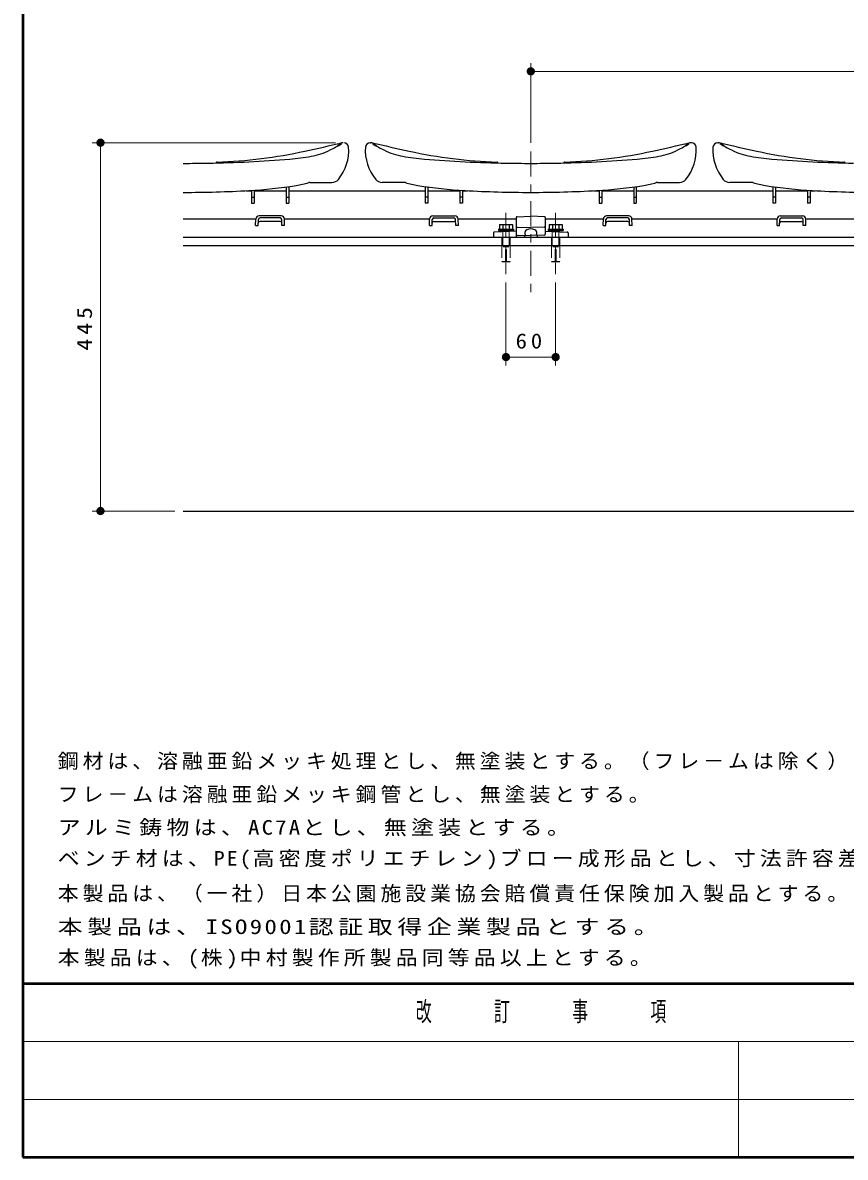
# Model space of a CAD drawing. Units: millimetres on the paper, scale 1:10. Extents: x -508 to 0, y 0 to 257.
# Drawn here: x -365 to -265.6, y 0 to 137.1 of the extents above; entities that cross this region are included whole.
import ezdxf

# ---------------------------------------------------------------- set-up
doc = ezdxf.new("R2010")
doc.units = ezdxf.units.MM
for name, pattern in [('USER1', [4.5, 2.5, -2]), ('USER2', [6, 3, -1, 1, -1]), ('USER3', [8, 3, -1, 1, -1, 1, -1])]:
    doc.linetypes.add(name, pattern=pattern)
doc.layers.add('LY_1', color=4, linetype='Continuous', lineweight=25)
doc.layers.add('LY_3', color=7, linetype='Continuous', lineweight=13)
doc.styles.add('ＭＳ ゴシック', font='')
doc.styles.get('ＭＳ ゴシック').set_extended_font_data('MS Gothic')

# ---------------------------------------------------------------- blocks, each defined once
blk = doc.blocks.new('filled_dot')
at = {"color": 0, "linetype": 'Continuous', "lineweight": -2, "const_width": 1.25}
blk.add_lwpolyline([(-0.625, 0, 1), (0.625, 0, 1)], format="xyb", close=True, dxfattribs=at)

msp = doc.modelspace()

# ---------------------------------------------------------------- linework, layer by layer
at = {"layer": 'LY_1', "color": 7, "lineweight": 13}
for p, q in [((-303.6, 122.572), (-303.6, 132.199)), ((-303.6, 131.199), (-177.6, 131.199)), ((-327.191, 122.578), (-356.6, 122.578)), ((-355.6, 78.078), (-355.6, 122.578)), ((-306.6, 105.678), (-306.6, 95.678)), ((-300.6, 105.678), (-300.6, 95.678)), ((-300.6, 96.678), (-306.6, 96.678)), ((-346.6, 78.078), (-356.6, 78.078))]:
    msp.add_line(p, q, dxfattribs=at)
at = {"layer": 'LY_1'}
for p, q in [((-323.017, 122.578), (-322.935, 122.58)), ((-284.182, 122.578), (-284.265, 122.58)), ((-281.017, 122.578), (-280.935, 122.58)), ((-330.295, 117.778), (-327.631, 117.778)), ((-318.905, 117.778), (-321.569, 117.778)), ((-288.295, 117.778), (-285.631, 117.778)), ((-276.905, 117.778), (-279.569, 117.778)), ((-308.1, 111.178), (-299.1, 111.178)), ((-304.35, 111.4), (-304.35, 111.178)), ((-302.85, 111.4), (-302.85, 111.178))]:
    msp.add_line(p, q, dxfattribs=at)
at = {"layer": 'LY_1', "color": 7, "linetype": 'USER2', "lineweight": 13}
for p, q in [((-303.6, 121.512), (-303.6, 103.812)), ((-306.6, 114.099), (-306.6, 106.678)), ((-300.6, 114.099), (-300.6, 106.678))]:
    msp.add_line(p, q, dxfattribs=at)
at = {"layer": 'LY_1', "color": 7}
for p, q in [((-337.98, 116.778), (-337.35, 116.778)), ((-337.35, 116.813), (-337.35, 115.278)), ((-337.03, 116.833), (-337.03, 115.278)), ((-337.03, 116.778), (-333.17, 116.778)), ((-333.17, 117.158), (-333.17, 115.278)), ((-332.85, 117.178), (-332.85, 115.278)), ((-332.85, 116.778), (-316.35, 116.778)), ((-316.35, 117.178), (-316.35, 115.278)), ((-316.03, 117.158), (-316.03, 115.278)), ((-316.03, 116.778), (-312.17, 116.778)), ((-312.17, 116.833), (-312.17, 115.278)), ((-311.85, 116.813), (-311.85, 115.278)), ((-311.85, 116.778), (-311.231, 116.778)), ((-295.968, 116.778), (-295.35, 116.778)), ((-295.35, 116.813), (-295.35, 115.278)), ((-295.03, 116.833), (-295.03, 115.278)), ((-295.03, 116.778), (-291.17, 116.778)), ((-291.17, 117.158), (-291.17, 115.278)), ((-290.85, 117.178), (-290.85, 115.278)), ((-290.85, 116.778), (-274.35, 116.778)), ((-274.35, 117.178), (-274.35, 115.278)), ((-274.03, 117.158), (-274.03, 115.278)), ((-274.03, 116.778), (-270.17, 116.778)), ((-270.17, 116.833), (-270.17, 115.278)), ((-269.85, 116.813), (-269.85, 115.278)), ((-269.85, 116.778), (-269.231, 116.778)), ((-337.35, 115.978), (-337.03, 115.978)), ((-337.35, 115.278), (-337.03, 115.278)), ((-333.17, 115.978), (-332.85, 115.978)), ((-333.17, 115.278), (-332.85, 115.278)), ((-316.03, 115.978), (-316.35, 115.978)), ((-316.03, 115.278), (-316.35, 115.278)), ((-311.85, 115.978), (-312.17, 115.978)), ((-311.85, 115.278), (-312.17, 115.278)), ((-295.35, 115.978), (-295.03, 115.978)), ((-295.35, 115.278), (-295.03, 115.278)), ((-291.17, 115.978), (-290.85, 115.978)), ((-291.17, 115.278), (-290.85, 115.278)), ((-274.03, 115.978), (-274.35, 115.978)), ((-274.03, 115.278), (-274.35, 115.278)), ((-269.85, 115.978), (-270.17, 115.978)), ((-269.85, 115.278), (-270.17, 115.278)), ((-345.6, 113.378), (-336.833, 113.378)), ((-336.855, 112.558), (-336.534, 112.558)), ((-336.854, 112.566), (-336.834, 113.378)), ((-336.534, 112.558), (-336.516, 113.297)), ((-333.774, 113.743), (-336.435, 113.743)), ((-333.882, 113.058), (-336.327, 113.058)), ((-333.893, 113.492), (-336.316, 113.492)), ((-333.675, 112.558), (-333.693, 113.297)), ((-333.355, 112.558), (-333.675, 112.558)), ((-333.376, 113.378), (-315.828, 113.378)), ((-333.355, 112.566), (-333.375, 113.378)), ((-315.85, 112.566), (-315.829, 113.378)), ((-315.85, 112.558), (-315.53, 112.558)), ((-315.53, 112.558), (-315.511, 113.297)), ((-315.43, 113.743), (-312.77, 113.743)), ((-315.322, 113.058), (-312.877, 113.058)), ((-315.311, 113.492), (-312.888, 113.492)), ((-312.67, 112.558), (-312.688, 113.297)), ((-312.35, 112.558), (-312.67, 112.558)), ((-312.371, 113.378), (-305.35, 113.378)), ((-312.35, 112.566), (-312.37, 113.378)), ((-301.85, 113.378), (-294.833, 113.378)), ((-294.855, 112.558), (-294.534, 112.558)), ((-294.854, 112.566), (-294.834, 113.378)), ((-294.534, 112.558), (-294.516, 113.297)), ((-291.774, 113.743), (-294.435, 113.743)), ((-291.882, 113.058), (-294.327, 113.058)), ((-291.893, 113.492), (-294.316, 113.492)), ((-291.675, 112.558), (-291.693, 113.297)), ((-291.355, 112.558), (-291.675, 112.558)), ((-291.376, 113.378), (-273.828, 113.378)), ((-291.355, 112.566), (-291.375, 113.378)), ((-273.85, 112.566), (-273.829, 113.378)), ((-273.85, 112.558), (-273.53, 112.558)), ((-273.53, 112.558), (-273.511, 113.297)), ((-273.43, 113.743), (-270.77, 113.743)), ((-273.322, 113.058), (-270.877, 113.058)), ((-273.311, 113.492), (-270.888, 113.492)), ((-270.67, 112.558), (-270.688, 113.297)), ((-270.35, 112.558), (-270.67, 112.558)), ((-270.371, 113.378), (-252.833, 113.378)), ((-270.35, 112.566), (-270.37, 113.378)), ((-345.6, 111.178), (-156.8, 111.178)), ((-345.6, 110.178), (-156.8, 110.178)), ((-345.6, 78.078), (-156.8, 78.078))]:
    msp.add_line(p, q, dxfattribs=at)
at = {"layer": 'LY_1', "color": 2}
for p, q in [((-307.39, 112.688), (-305.81, 112.688)), ((-307.39, 112.688), (-307.39, 112.138)), ((-306.995, 112.688), (-306.995, 112.138)), ((-306.205, 112.688), (-306.205, 112.138)), ((-305.81, 112.688), (-305.81, 112.138)), ((-301.39, 112.688), (-299.81, 112.688)), ((-301.39, 112.688), (-301.39, 112.138)), ((-300.995, 112.688), (-300.995, 112.138)), ((-300.205, 112.688), (-300.205, 112.138)), ((-299.81, 112.688), (-299.81, 112.138)), ((-307.5, 112.138), (-307.5, 111.978)), ((-307.5, 112.138), (-305.7, 112.138)), ((-307.5, 111.978), (-305.7, 111.978)), ((-305.7, 112.138), (-305.7, 111.978)), ((-301.5, 112.138), (-301.5, 111.978)), ((-301.5, 112.138), (-299.7, 112.138)), ((-301.5, 111.978), (-299.7, 111.978)), ((-299.7, 112.138), (-299.7, 111.978))]:
    msp.add_line(p, q, dxfattribs=at)
at = {"layer": 'LY_1', "color": 140}
for p, q in [((-305.35, 113.54), (-305.35, 111.178)), ((-305.253, 113.639), (-303.6, 113.686)), ((-301.947, 113.639), (-303.6, 113.686)), ((-301.85, 113.539), (-301.85, 111.526)), ((-308.1, 111.683), (-308.1, 111.178)), ((-305.35, 111.901), (-308.004, 111.783)), ((-305.253, 112.376), (-303.6, 112.328)), ((-305.253, 111.426), (-303.6, 111.378)), ((-301.947, 112.376), (-303.6, 112.328)), ((-301.947, 111.426), (-303.6, 111.378)), ((-301.85, 111.901), (-299.195, 111.783)), ((-299.1, 111.683), (-299.1, 111.178))]:
    msp.add_line(p, q, dxfattribs=at)
at = {"layer": 'LY_1', "color": 2, "linetype": 'USER1', "lineweight": 13}
for p, q in [((-307.1, 111.178), (-306.1, 111.178)), ((-307.1, 111.178), (-307.1, 108.228)), ((-307, 112.138), (-307, 110.138)), ((-306.2, 112.138), (-306.2, 110.138)), ((-306.1, 111.178), (-306.1, 108.228)), ((-301.1, 111.178), (-300.1, 111.178)), ((-301.1, 111.178), (-301.1, 108.228)), ((-301, 112.138), (-301, 110.138)), ((-300.2, 112.138), (-300.2, 110.138)), ((-300.1, 111.178), (-300.1, 108.228)), ((-307, 110.138), (-306.2, 110.138)), ((-306.65, 109.678), (-306.65, 108.178)), ((-306.65, 109.678), (-306.55, 109.678)), ((-306.55, 109.678), (-306.55, 108.178)), ((-301, 110.138), (-300.2, 110.138)), ((-300.65, 109.678), (-300.65, 108.178)), ((-300.65, 109.678), (-300.55, 109.678)), ((-300.55, 109.678), (-300.55, 108.178)), ((-307.05, 108.178), (-307.1, 108.228)), ((-307.1, 108.228), (-306.65, 108.228)), ((-307.05, 108.178), (-306.65, 108.178)), ((-306.1, 108.228), (-306.55, 108.228)), ((-306.15, 108.178), (-306.55, 108.178)), ((-306.15, 108.178), (-306.1, 108.228)), ((-301.05, 108.178), (-301.1, 108.228)), ((-301.1, 108.228), (-300.65, 108.228)), ((-301.05, 108.178), (-300.65, 108.178)), ((-300.1, 108.228), (-300.55, 108.228)), ((-300.15, 108.178), (-300.55, 108.178)), ((-300.15, 108.178), (-300.1, 108.228))]:
    msp.add_line(p, q, dxfattribs=at)
at = {"layer": 'LY_1', "color": 7, "linetype": 'USER3', "lineweight": 13}
for p, q in [((-306.932, 109.978), (-306.267, 109.978)), ((-300.932, 109.978), (-300.267, 109.978))]:
    msp.add_line(p, q, dxfattribs=at)
at = {"layer": 'LY_1'}
for centre, radius, start, end in [((-421.916, 539.751), 427.977, 282.27764, 282.89256), ((-341.068, 147.764), 29.229, 296.89778, 300.00551), ((-331.302, 126.951), 6.45, 311.75961, 314.92493), ((-331.183, 121.675), 5.584, 320.80925, 3.69755), ((-326.275, 121.911), 0.669, 93.06458, 134.92493), ((-326.191, 121.997), 0.581, 3.69755, 90), ((-318.016, 121.675), 5.584, 176.30245, 219.19075), ((-323.008, 121.997), 0.581, 90.89513, 176.30245), ((-322.924, 121.911), 0.669, 45.07507, 90.89513), ((-227.283, 539.751), 427.977, 257.10744, 257.72236), ((-308.132, 147.764), 29.229, 239.9945, 243.10222), ((-317.897, 126.951), 6.45, 225.07507, 228.24039), ((-379.916, 539.751), 427.977, 282.27764, 282.89256), ((-299.068, 147.764), 29.229, 296.89778, 300.00551), ((-289.302, 126.951), 6.45, 311.75961, 314.92493), ((-289.183, 121.675), 5.584, 320.80925, 3.69755), ((-284.275, 121.911), 0.669, 89.10487, 134.92493), ((-284.191, 121.997), 0.581, 3.69755, 89.10487), ((-276.016, 121.675), 5.584, 176.30245, 219.19075), ((-281.008, 121.997), 0.581, 90.89513, 176.30245), ((-280.924, 121.911), 0.669, 45.07507, 90.89513), ((-185.283, 539.751), 427.977, 257.10744, 257.72236), ((-266.132, 147.764), 29.229, 239.9945, 243.10222), ((-275.897, 126.951), 6.45, 225.07507, 228.24039), ((-343.61, 179.933), 59.738, 272.00932, 282.27764), ((-335.318, 151.251), 30.752, 274.81424, 279.68116), ((-331.509, 128.92), 8.098, 279.68116, 296.89778), ((-317.691, 128.92), 8.098, 243.10222, 260.31884), ((-313.881, 151.251), 30.752, 260.31884, 265.18576), ((-305.589, 179.933), 59.738, 257.72236, 267.99068), ((-301.61, 179.933), 59.738, 272.00932, 282.27764), ((-293.318, 151.251), 30.752, 274.81424, 279.68116), ((-289.509, 128.92), 8.098, 279.68116, 296.89778), ((-275.691, 128.92), 8.098, 243.10222, 260.31884), ((-271.881, 151.251), 30.752, 260.31884, 265.18576), ((-263.589, 179.933), 59.738, 257.72236, 267.99068), ((-345.6, 296.943), 176.86, 270, 270.96951), ((-345.1, 267.39), 147.303, 270.96951, 274.81424), ((-340.819, 119.621), 0.966, 144.15053, 148.31085), ((-341.512, 120.121), 0.111, 92.00932, 144.15053), ((-304.1, 267.39), 147.303, 265.18576, 269.03049), ((-307.688, 120.121), 0.111, 35.84947, 87.99068), ((-308.38, 119.621), 0.966, 31.68915, 35.84947), ((-303.6, 296.943), 176.86, 269.03049, 270), ((-303.6, 296.943), 176.86, 270, 270.96951), ((-303.1, 267.39), 147.303, 270.96951, 274.81424), ((-298.819, 119.621), 0.966, 144.15053, 148.31085), ((-299.512, 120.121), 0.111, 92.00932, 144.15053), ((-262.1, 267.39), 147.303, 265.18576, 269.03049), ((-265.688, 120.121), 0.111, 35.84947, 87.99068), ((-327.631, 118.778), 1, 270, 320.80925), ((-321.569, 118.778), 1, 219.19075, 270), ((-285.631, 118.778), 1, 270, 320.80925), ((-279.569, 118.778), 1, 219.19075, 270), ((-345.6, 262.272), 145.694, 270, 273.12538), ((-340.663, 171.857), 55.144, 273.12538, 279.0879), ((-333.714, 128.417), 11.152, 279.0879, 287.06663), ((-330.295, 117.278), 0.5, 90, 107.06663), ((-318.905, 117.278), 0.5, 72.93337, 90), ((-315.485, 128.417), 11.152, 252.93337, 260.9121), ((-308.537, 171.857), 55.144, 260.9121, 266.87462), ((-303.6, 262.272), 145.694, 266.87462, 270), ((-303.6, 262.272), 145.694, 270, 273.12538), ((-298.663, 171.857), 55.144, 273.12538, 279.0879), ((-291.714, 128.417), 11.152, 279.0879, 287.06663), ((-288.295, 117.278), 0.5, 90, 107.06663), ((-276.905, 117.278), 0.5, 72.93337, 90), ((-273.485, 128.417), 11.152, 252.93337, 260.9121), ((-266.537, 171.857), 55.144, 260.9121, 266.87462), ((-261.6, 262.272), 145.694, 266.87462, 270)]:
    msp.add_arc(centre, radius, start, end, dxfattribs=at)
at = {"layer": 'LY_1', "color": 7}
for centre, radius, start, end in [((-333.47, 117.158), 0.3, 0, 12.54525), ((-333.45, 117.178), 0.6, 0, 8.6286), ((-315.75, 117.178), 0.6, 171.3714, 180), ((-315.73, 117.158), 0.3, 167.45475, 180), ((-291.47, 117.158), 0.3, 0, 12.54525), ((-291.45, 117.178), 0.6, 0, 8.6286), ((-273.75, 117.178), 0.6, 171.3714, 180), ((-273.73, 117.158), 0.3, 167.45475, 180), ((-336.435, 113.343), 0.4, 90.00002, 178.56125), ((-336.327, 112.858), 0.2, 90.00002, 178.56124), ((-336.316, 113.292), 0.2, 90.00002, 178.56125), ((-333.893, 113.292), 0.2, 1.43873, 89.99996), ((-333.882, 112.858), 0.2, 1.43873, 89.99996), ((-333.774, 113.343), 0.4, 1.43873, 90.00002), ((-315.43, 113.343), 0.4, 89.99998, 178.56127), ((-315.322, 112.858), 0.2, 90.00004, 178.56127), ((-315.311, 113.292), 0.2, 90.00004, 178.56127), ((-312.888, 113.292), 0.2, 1.43875, 89.99998), ((-312.877, 112.858), 0.2, 1.43876, 89.99998), ((-312.77, 113.343), 0.4, 1.43875, 89.99998), ((-294.435, 113.343), 0.4, 90.00002, 178.56125), ((-294.327, 112.858), 0.2, 90.00002, 178.56124), ((-294.316, 113.292), 0.2, 90.00002, 178.56125), ((-291.893, 113.292), 0.2, 1.43873, 89.99996), ((-291.882, 112.858), 0.2, 1.43873, 89.99996), ((-291.774, 113.343), 0.4, 1.43873, 90.00002), ((-273.43, 113.343), 0.4, 89.99998, 178.56127), ((-273.322, 112.858), 0.2, 90.00004, 178.56127), ((-273.311, 113.292), 0.2, 90.00004, 178.56127), ((-270.888, 113.292), 0.2, 1.43875, 89.99998), ((-270.877, 112.858), 0.2, 1.43876, 89.99998), ((-270.77, 113.343), 0.4, 1.43875, 89.99998)]:
    msp.add_arc(centre, radius, start, end, dxfattribs=at)
at = {"layer": 'LY_1', "color": 140}
for centre, start, end in [((-305.25, 113.539), 91.63688, 179.99995), ((-305.25, 112.476), 180, 268.36307), ((-301.95, 113.539), 0, 88.3631), ((-301.95, 112.476), 271.63684, 359.99995), ((-308, 111.683), 92.5432, 179.99996), ((-305.25, 111.526), 180, 268.36307), ((-301.95, 111.526), 271.63684, 359.99995), ((-299.2, 111.683), 0, 87.45677)]:
    msp.add_arc(centre, 0.1, start, end, dxfattribs=at)
msp.add_ellipse((-303.6, 111.659), major_axis=(0.75, 0), ratio=0.684613, start_param=5.74792, end_param=9.9600359, dxfattribs=at)
at = {"layer": 'LY_3', "lineweight": 50}
for p, q in [((-365, 257), (-365, 0)), ((-365, 21), (0, 21)), ((-365, 0), (0, 0))]:
    msp.add_line(p, q, dxfattribs=at)
at = {"layer": 'LY_3'}
for p, q in [((-365, 14), (-238.5, 14)), ((-278.5, 14), (-278.5, 0)), ((-365, 7), (-238.5, 7))]:
    msp.add_line(p, q, dxfattribs=at)

# ---------------------------------------------------------------- block references
at = {"layer": 'LY_1', "color": 7, "lineweight": 13, "xscale": 0.4, "yscale": 0.4}
for p in [(-303.6, 131.199), (-306.6, 96.678)]:
    msp.add_blockref('filled_dot', p, dxfattribs=at)
for p, rotation in [((-355.6, 122.578), 270), ((-300.6, 96.678), 180), ((-355.6, 78.078), 90)]:
    msp.add_blockref('filled_dot', p, dxfattribs=dict(at, rotation=rotation))

# ---------------------------------------------------------------- texts
at = {"layer": 'LY_1', "color": 7, "insert": (-356.6, 100.328), "char_height": 1.833, "attachment_point": 8, "rotation": 90, "style": 'ＭＳ ゴシック'}
msp.add_mtext('\\T1.33;\\W1.15;445', dxfattribs=at)
at = {"layer": 'LY_1', "color": 7, "style": 'ＭＳ ゴシック'}
for s, insert, char_height, attachment_point in [('\\T1.34;\\W1.1;60', (-303.6, 97.678), 1.833, 8), ('\\T1.19;\\W1.05;鋼材は、溶融亜鉛メッキ処理とし、無塗装とする。（フレ－ムは除く）', (-360.762, 46.776), 1.76, 7), ('\\T1.19;\\W1.05;フレ－ムは溶融亜鉛メッキ鋼管とし、無塗装とする。', (-360.762, 42.776), 1.76, 7), ('\\T1.19;\\W1.15;アルミ鋳物は、AC7Aとし、無塗装とする。', (-360.762, 38.776), 1.76, 7), ('\\T1.19;\\W1.1;ベンチ材は、PE(高密度ポリエチレン)ブロー成形品とし、寸法許容差は±２％とする。', (-360.762, 34.776), 1.76, 7), ('\\T1.19;\\W1.05;本製品は、（一社）日本公園施設業協会賠償責任保険加入製品とする。', (-360.762, 30.776), 1.76, 7), ('\\T1.19;\\W1.25;本製品は、ISO9001認証取得企業製品とする。', (-360.762, 26.776), 1.76, 7), ('\\T1.19;\\W1.1;本製品は、(株)中村製作所製品同等品以上とする。', (-360.762, 22.776), 1.76, 7)]:
    msp.add_mtext(s, dxfattribs=dict(at, insert=insert, char_height=char_height, attachment_point=attachment_point))
at = {"layer": 'LY_3', "color": 4, "insert": (-301.75, 17.5), "char_height": 2.346, "attachment_point": 5, "style": 'ＭＳ ゴシック'}
msp.add_mtext('\\T1.64;\\W0.6;改\u3000\u3000訂\u3000\u3000事\u3000\u3000項', dxfattribs=at)

doc.saveas('drawing.dxf')
